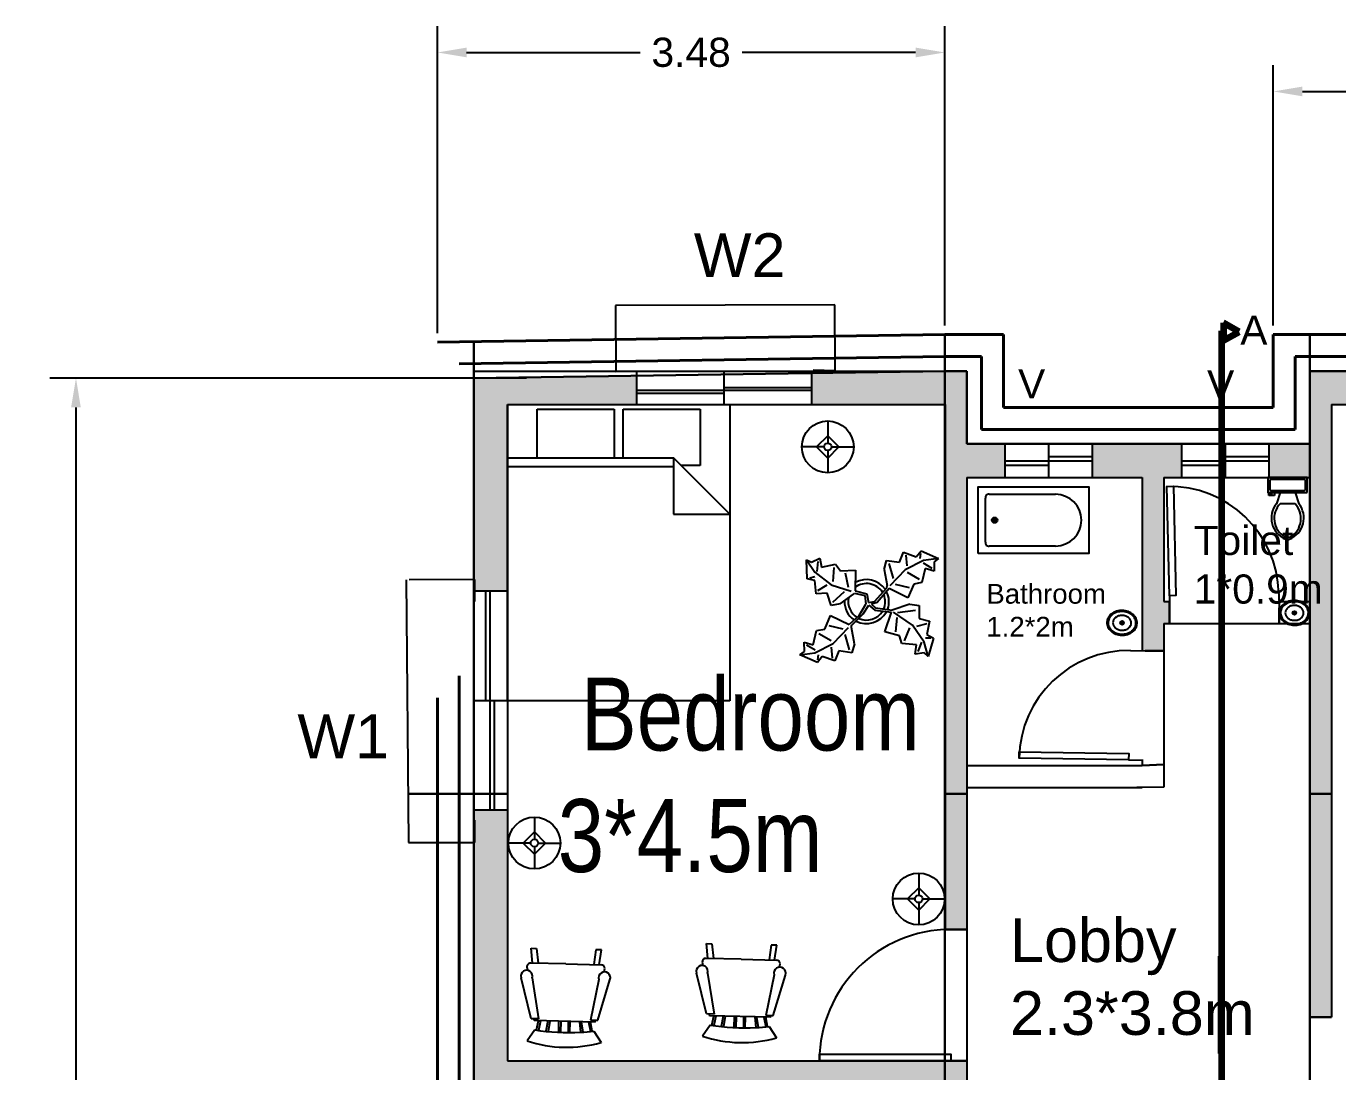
# Model space of a CAD drawing. Header units: metres. Extents: x 1887 to 3798, y 1851 to 3726.
# Drawn here: x 1890.59 to 1899.58, y 1860.03 to 1867.2 of the extents above; entities that cross this region are included whole.
import ezdxf

# ---------------------------------------------------------------- set-up
doc = ezdxf.new("R2010")
doc.units = ezdxf.units.M
doc.header["$LTSCALE"] = 0.6
doc.linetypes.add('HIDDENX2', pattern=[19.05, 12.7, -6.35])
doc.layers.get('0').update_dxf_attribs({"color": 252})
doc.layers.get('defpoints').update_dxf_attribs({"color": 9})
doc.layers.add('chajja', color=3, linetype='Continuous')
doc.layers.add('furniture', color=1, linetype='Continuous')
for name, color, linetype, plot in [('dim', 21, 'Continuous', False), ('door', 4, 'Continuous', False), ('hatch', 255, 'Continuous', False), ('stairs', 80, 'Continuous', False), ('text', 2, 'Continuous', False), ('wall', 7, 'Continuous', False), ('window', 240, 'Continuous', False)]:
    doc.layers.add(name, color=color, linetype=linetype, plot=plot)
doc.styles.get("Standard").update_dxf_attribs({"font": 'arial.ttf'})
doc.dimstyles.get("Standard").update_dxf_attribs({"dimtxt": 0.2, "dimasz": 0.2, "dimexe": 0.18, "dimexo": 0.0625, "dimgap": 0.09, "dimtad": 0, "dimtih": 1, "dimtoh": 1, "dimdsep": 46, "dimtxsty": 'Standard', "dimcen": 0.09, "dimadec": 0, "dimazin": 0, "dimtfac": 1, "dimtofl": 0, "dimtmove": 0, "dimatfit": 3, "dimfxl": 1, "dimtolj": 1, "dimtzin": 0, "dimarcsym": 0})

# ---------------------------------------------------------------- blocks, each defined once
blk = doc.blocks.new('*U3')
for p, q in [((0, 0), (0, -100)), ((900, 0), (900, -100))]:
    blk.add_line(p, q)
blk.add_lwpolyline([(0, 0), (0, 900), (43.75, 900), (43.75, 0)], close=True)
blk.add_arc((0, 0), 900, 0, 90)
blk = doc.blocks.new('*U2')
for p, q in [((0, 0), (0, -100)), ((750, 0), (750, -100))]:
    blk.add_line(p, q)
blk.add_lwpolyline([(0, 0), (0, 750), (43.75, 750), (43.75, 0)], close=True)
blk.add_arc((0, 0), 750, 0, 90)
blk = doc.blocks.new('*U4')
for p, q in [((0, 0), (0, -100)), ((750, 0), (750, -100))]:
    blk.add_line(p, q)
blk.add_lwpolyline([(0, 0), (0, 750), (43.75, 750), (43.75, 0)], close=True)
blk.add_arc((0, 0), 750, 0, 90)
blk = doc.blocks.new('window1.2m')
at = {"layer": 'window'}
for p, q in [((-0.6, 0.2022), (-0.6, -0.0278)), ((0, 0.2022), (0, -0.0278)), ((0.6, 0.2022), (0.6, -0.0278)), ((0, 0.0954), (0.6, 0.0954)), ((-0.6, 0.0754), (0.6, 0.0754)), ((-0.6, 0.0554), (0, 0.0554))]:
    blk.add_line(p, q, dxfattribs=at)
blk = doc.blocks.new('window1.5m')
at = {"layer": 'window'}
for p, q in [((-0.115, 0.75), (0.115, 0.75)), ((-0.03, 0.75), (-0.03, 0)), ((0, 0.75), (0, -0.75)), ((-0.115, 0), (0.115, 0)), ((0.03, 0), (0.03, -0.75)), ((-0.115, -0.75), (0.115, -0.75))]:
    blk.add_line(p, q, dxfattribs=at)
blk = doc.blocks.new('ventilators0.6m')
at = {"layer": 'window'}
for p, q in [((-0.3, 0.145), (-0.3, -0.085)), ((0, 0.145), (0, -0.085)), ((0.3, 0.145), (0.3, -0.085)), ((-0.3, 0.03), (0.3, 0.03)), ((-0.3, 0), (0, 0)), ((0, 0.06), (0.3, 0.06))]:
    blk.add_line(p, q, dxfattribs=at)
blk = doc.blocks.new('*D9')
at = {"layer": 'defpoints', "color": 0, "linetype": 'HIDDENX2', "transparency": 16777216}
for p in [(1890.9315, 1864.7831), (1894.0815, 1864.7831), (1894.8759, 1854.1681)]:
    blk.add_point(p, dxfattribs=at)
at = {"layer": 'dim', "color": 0, "linetype": 'HIDDENX2', "lineweight": -2, "transparency": 16777216}
for p, q in [((1894.019, 1864.7831), (1890.7515, 1864.7831)), ((1890.9315, 1864.5831), (1890.9315, 1859.6677)), ((1890.9315, 1854.3681), (1890.9315, 1859.2835)), ((1894.8134, 1854.1681), (1890.7515, 1854.1681))]:
    blk.add_line(p, q, dxfattribs=at)
at = {"layer": 'dim', "color": 0, "linetype": 'HIDDENX2', "transparency": 16777216}
for points in [[(1890.8981, 1864.5831), (1890.9648, 1864.5831), (1890.9315, 1864.7831)], [(1890.8981, 1854.3681), (1890.9648, 1854.3681), (1890.9315, 1854.1681)]]:
    blk.add_solid(points, dxfattribs=at)
at = {"layer": 'dim', "color": 0, "linetype": 'HIDDENX2', "transparency": 16777216, "insert": (1890.9315, 1859.4756), "char_height": 0.2, "attachment_point": 5}
blk.add_mtext('\\A1;10.62', dxfattribs=at)
blk = doc.blocks.new('*D24')
at = {"layer": 'defpoints', "color": 0, "transparency": 16777216}
for p in [(1904.0193, 1866.7494), (1899.1393, 1865.082), (1904.0193, 1865.082)]:
    blk.add_point(p, dxfattribs=at)
at = {"layer": 'dim', "color": 0, "lineweight": -2, "transparency": 16777216}
for p, q in [((1899.1393, 1865.1445), (1899.1393, 1866.9294)), ((1904.0193, 1865.1445), (1904.0193, 1866.9294)), ((1899.3393, 1866.7494), (1901.2253, 1866.7494)), ((1903.8193, 1866.7494), (1901.9333, 1866.7494))]:
    blk.add_line(p, q, dxfattribs=at)
at = {"layer": 'dim', "color": 0, "transparency": 16777216}
for points in [[(1899.3393, 1866.7827), (1899.3393, 1866.716), (1899.1393, 1866.7494)], [(1903.8193, 1866.7827), (1903.8193, 1866.716), (1904.0193, 1866.7494)]]:
    blk.add_solid(points, dxfattribs=at)
at = {"layer": 'dim', "color": 0, "transparency": 16777216, "insert": (1901.5793, 1866.7494), "char_height": 0.2, "attachment_point": 5}
blk.add_mtext('\\A1;4.88', dxfattribs=at)
blk = doc.blocks.new('*D25')
at = {"layer": 'defpoints', "color": 0, "transparency": 16777216}
for p in [(1896.8874, 1867.0167), (1893.4093, 1865.0294), (1896.8874, 1865.082)]:
    blk.add_point(p, dxfattribs=at)
at = {"layer": 'dim', "color": 0, "lineweight": -2, "transparency": 16777216}
for p, q in [((1893.4093, 1865.0919), (1893.4093, 1867.1967)), ((1896.8874, 1865.1445), (1896.8874, 1867.1967)), ((1893.6093, 1867.0167), (1894.7984, 1867.0167)), ((1896.6874, 1867.0167), (1895.4982, 1867.0167))]:
    blk.add_line(p, q, dxfattribs=at)
at = {"layer": 'dim', "color": 0, "transparency": 16777216}
for points in [[(1893.6093, 1867.0501), (1893.6093, 1866.9834), (1893.4093, 1867.0167)], [(1896.6874, 1867.0501), (1896.6874, 1866.9834), (1896.8874, 1867.0167)]]:
    blk.add_solid(points, dxfattribs=at)
at = {"layer": 'dim', "color": 0, "transparency": 16777216, "insert": (1895.1483, 1867.0167), "char_height": 0.2, "attachment_point": 5}
blk.add_mtext('\\A1;3.48', dxfattribs=at)
blk = doc.blocks.new('Toilet - top')
for p, q in [((9.5, -6), (9.5, -2)), ((-10, -8.5), (-8, -8.5)), ((-10, -9.5), (-10, -8.5)), ((-7, -9.5), (-10, -9.5)), ((-8, -8.5), (-8, -8)), ((-7, -8), (-7, -9.5)), ((-4, -8), (-6, -14)), ((4, -8), (6, -14)), ((4, -14), (-4, -14))]:
    blk.add_line(p, q)
blk.add_lwpolyline([(10.5, -8), (10.5, 0), (-10.5, 0), (-10.5, -8)], close=True)
for points in [[(-9.5, -2), (-9.5, -6)], [(8.5, -1), (-8.5, -1)], [(-8.5, -7), (8.5, -7)]]:
    blk.add_lwpolyline(points)
for centre, radius, start, end in [((-8.62, -1.88), 0.884, 81.8699, 188.1301), ((-8.62, -6.12), 0.884, 171.8699, 278.1301), ((8.62, -1.88), 0.884, 351.8699, 98.1301), ((8.62, -6.12), 0.884, 261.8699, 8.1301), ((3.52, -21.58), 12.17, 141.46911, 247.97143), ((4.2, -21.82), 11.33, 136.36773, 238.94682), ((-3.52, -21.58), 12.17, 292.02843, 38.53071), ((-4.2, -21.82), 11.33, 301.05301, 43.63209), ((0, -27.88), 4, 245.73182, 294.26817), ((0, -29), 4, 254.86053, 285.13947)]:
    blk.add_arc(centre, radius, start, end)
blk = doc.blocks.new('Bath Tub - 26 x 60 in.')
for p, q in [((8, -18), (10, -18)), ((9, -17), (9, -19))]:
    blk.add_line(p, q)
blk.add_lwpolyline([(0, -36), (0, 0), (60, 0), (60, -36)], close=True)
for points in [[(4, -30), (4, -6)], [(6, -4), (42, -4)], [(42, -32), (6, -32)]]:
    blk.add_lwpolyline(points)
for radius in [1.5, 1]:
    blk.add_circle((9, -18), radius)
for centre, radius, start, end in [((5.75, -5.75), 1.77, 81.8699, 188.1301), ((42, -18), 14, 270, 90), ((5.75, -30.25), 1.77, 171.8699, 278.1301)]:
    blk.add_arc(centre, radius, start, end)
blk = doc.blocks.new('Sink - Oval top')
for p, q in [((-1, 0), (1, 0)), ((0, 1), (0, -1))]:
    blk.add_line(p, q)
at = {"linetype": 'Continuous'}
for points in [[(-12.2, 0.4, 0.117634), (-11.5, -3.4, 0.104469), (-8.9, -6.8, 0.090016), (-5.1, -9.1, 0.08192), (-0.3, -10, 0.08192), (4.5, -9.4, 0.090016), (8.4, -7.4, 0.104469), (11.2, -4.1, 0.117634), (12.2, -0.4, 0.117634), (11.5, 3.4, 0.104469), (8.9, 6.8, 0.090016), (5.1, 9.1, 0.08192), (0.3, 10, 0.08192), (-4.5, 9.4, 0.090016), (-8.4, 7.4, 0.104469), (-11.2, 4.1, 0.117634)], [(-11.3, 0.2, 0.118622), (-10.5, -3.3, 0.104678), (-8.1, -6.4, 0.089562), (-4.5, -8.4, 0.081185), (-0.1, -9.2, 0.081185), (4.3, -8.5, 0.089562), (7.9, -6.6, 0.104678), (10.4, -3.5, 0.118622), (11.3, -0.2, 0.118622), (10.5, 3.3, 0.104678), (8.1, 6.4, 0.089562), (4.5, 8.4, 0.081185), (0.1, 9.2, 0.081185), (-4.3, 8.5, 0.089562), (-7.9, 6.6, 0.104678), (-10.4, 3.5, 0.118622)], [(-7.4, 0.1, 0.118283), (-6.9, -2.2, 0.104607), (-5.3, -4.2, 0.089718), (-3, -5.5, 0.081436), (-0.1, -6, 0.081436), (2.8, -5.6, 0.089718), (5.2, -4.3, 0.104607), (6.9, -2.3, 0.118283), (7.4, -0.1, 0.118283), (6.9, 2.2, 0.104607), (5.3, 4.2, 0.089718), (3, 5.5, 0.081436), (0.1, 6, 0.081436), (-2.8, 5.6, 0.089718), (-5.2, 4.3, 0.104607), (-6.9, 2.3, 0.118283)]]:
    blk.add_lwpolyline(points, format="xyb", close=True, dxfattribs=at)
for radius in [1.5, 1]:
    blk.add_circle((0, 0), radius)
blk = doc.blocks.new('Bed - Queen')
at = {"linetype": 'Continuous'}
for p, q in [((0, -80.00003), (0, 0)), ((0, 0), (59.99999, 0)), ((59.99999, 0), (59.99999, -80.00003)), ((7.99999, -1.2), (28.79998, -1.2)), ((7.99999, -14.4), (7.99999, -1.2)), ((28.79998, -1.2), (28.79998, -14.4)), ((31.19999, -1.2), (51.99999, -1.2)), ((31.19999, -14.4), (31.19999, -1.2)), ((51.99999, -1.2), (51.99999, -16.4)), ((0, -14.4), (44.8, -14.4)), ((44.8, -16.8), (0, -16.8)), ((59.99999, -29.6), (44.8, -14.4)), ((44.8, -14.4), (44.8, -29.6)), ((51.99999, -16.4), (46.79936, -16.4)), ((44.8, -29.6), (59.99999, -29.6)), ((59.99999, -80.00003), (0, -80.00003))]:
    blk.add_line(p, q, dxfattribs=at)
blk = doc.blocks.new('Lamp - Table')
at = {"linetype": 'Continuous'}
for p, q in [((0, 7), (0, 1)), ((-1, 0), (-7, 0)), ((0, 3), (-3, 0)), ((-3, 0), (0, -3)), ((3, 0), (0, 3)), ((0, -3), (3, 0)), ((1, 0), (7, 0)), ((0, -1), (0, -7))]:
    blk.add_line(p, q, dxfattribs=at)
for radius in [7, 1]:
    blk.add_circle((0, 0), radius, dxfattribs=at)
blk = doc.blocks.new('Chair - Rocking')
at = {"linetype": 'Continuous'}
for p, q in [((-8, -4.5), (-10, -1.5)), ((8, -4.5), (10, -1.5)), ((-8.23428, -6.99939), (-8.3093, -7.47958)), ((-8.23041, -7), (8.23915, -7)), ((-7.5, -4.5), (-7, -7)), ((-6.5, -7), (-7.02225, -4.43)), ((-4.5, -7), (-4.96674, -4.19951)), ((-4, -7), (-4.40532, -4.16272)), ((-1.5, -4.05012), (-1.5, -7)), ((-1, -7), (-1, -4.05012)), ((1, -7), (1, -4.04655)), ((1.5, -4.05012), (1.5, -7)), ((4, -7), (4.40187, -4.18694)), ((4.5, -7), (4.96761, -4.19437)), ((6.5, -7), (7, -4.4057)), ((7.5, -4.5), (7, -7)), ((8.31071, -7.48854), (8.23449, -7.00073)), ((-9, -7.5), (-12, -18.49999)), ((-7, -7.5), (-9, -7.5)), ((-9, -18.49999), (-7, -7.5)), ((7, -7.5), (9, -7.5)), ((9, -18.49999), (7, -7.5)), ((9, -7.5), (12, -18.49999)), ((-10.36644, -20.64523), (-10.5, -21.49999)), ((10.5, -21.49999), (10.3575, -20.58798)), ((-9, -22.49999), (-9.5, -26.49999)), ((0, -22.49999), (-9.5, -22.49999)), ((-8, -26.49999), (-7.5, -22.49999)), ((0, -22.49999), (9.5, -22.49999)), ((8, -26.49999), (7.5, -22.49999)), ((9, -22.49999), (9.5, -26.49999)), ((-9.5, -26.49999), (-8, -26.49999)), ((9.5, -26.49999), (8, -26.49999))]:
    blk.add_line(p, q, dxfattribs=at)
for centre, radius, start, end in [((0, -34.08333), 34.08333, 72.93847, 107.0615), ((0, -68.25004), 64.25, 93.92211, 97.15267), ((0, -68.25004), 64.25, 82.84733, 93.92211), ((-10.5, -18.99999), 1.58114, 161.5651, 18.43495), ((10.5, -18.99999), 1.58114, 161.5651, 18.43495), ((-9.5, -21.49999), 1, 180, 270), ((9.5, -21.49999), 1, 270, 0)]:
    blk.add_arc(centre, radius, start, end, dxfattribs=at)
blk = doc.blocks.new('Plant - Rubber or Philodendron')
at = {"linetype": 'Continuous'}
for p, q in [((-16.2005, 11.4774), (-13.9899, 8.1064)), ((-16.2005, 11.4774), (-14.8639, 10.7964)), ((-16.0159, 6.3329), (-16.2005, 11.4774)), ((-14.8639, 10.7964), (-12.6195, 11.8975)), ((-13.3174, 8.325), (-13.0735, 11.0065)), ((-12.6195, 11.8975), (-12.1909, 9.4345)), ((4.6914, 8.8812), (5.3859, 11.2828)), ((5.3859, 11.2828), (8.8871, 10.7908)), ((8.8871, 10.7908), (9.9809, 13.4933)), ((9.9809, 13.4933), (13.3837, 12.301)), ((15.3859, 11.3055), (10.3916, 8.7942)), ((10.5828, 12.6946), (10.8893, 9.7953)), ((13.3837, 12.301), (14.68, 13.9039)), ((14.5816, 13.2037), (14.3848, 11.8033)), ((14.68, 13.9039), (19.3848, 11.8146)), ((19.3848, 11.8146), (15.3859, 11.3055)), ((19.3848, 11.8146), (18.1868, 10.9119)), ((18.1868, 10.9119), (18.1925, 8.4119)), ((-13.9899, 8.1064), (-9.5434, 4.7185)), ((-12.1909, 9.4345), (-8.3829, 10.3)), ((-8.8369, 9.409), (-9.0894, 5.6095)), ((-8.3829, 10.3), (-7.0549, 8.501)), ((-7.0549, 8.501), (-3.0284, 8.6941)), ((-4.8529, 4.012), (-5.7184, 7.82)), ((-3.0284, 8.6941), (-3.0709, 3.1041)), ((4.6914, 8.8812), (5.5014, 4.4831)), ((5.9878, 10.4842), (7.1971, 6.3869)), ((10.3916, 8.7942), (6.2847, 4.4028)), ((14.2977, 6.1031), (10.9934, 7.9956)), ((15.7909, 9.1065), (14.8995, 5.3044)), ((15.2875, 10.6053), (17.5907, 9.2105)), ((18.1925, 8.4119), (15.7909, 9.1065)), ((-14.0069, 5.8704), (-16.0159, 6.3329)), ((-15.3434, 6.5514), (-13.9984, 6.9884)), ((-13.5868, 2.2894), (-14.0069, 5.8704)), ((-13.1329, 3.1804), (-10.6614, 4.727)), ((-9.5434, 4.7185), (-4.1917, 2.9888)), ((2.1141, 0.2298), (5.4346, 3.9146)), ((6.1032, 3.6844), (2.8262, -0.031)), ((5.4346, 3.9146), (5.5014, 4.4831)), ((11.1089, 1.1958), (6.1032, 3.6844)), ((7.7005, 4.8881), (11.5025, 3.9967)), ((12.7005, 4.8994), (11.1089, 1.1958)), ((14.8995, 5.3044), (12.7005, 4.8994)), ((-10.6784, 2.491), (-13.5868, 2.2894)), ((-9.5858, -0.8715), (-10.6784, 2.491)), ((-9.1318, 0.0195), (-5.9793, 2.9025)), ((-7.1228, -0.443), (-3.5248, 2.2131)), ((-3.5248, 2.2131), (-3.3011, 2.4355)), ((-3.3011, 2.4355), (-0.5306, 1.7947)), ((-3.0709, 3.1041), (0.0797, 2.3163)), ((-0.5306, 1.7947), (-0.2255, -0.5527)), ((-0.5306, 1.7947), (-0.5306, 1.7947)), ((0.0797, 2.3163), (0.4866, -0.031)), ((0.4866, -0.031), (2.1141, 0.2298)), ((-7.1228, -0.443), (-9.5858, -0.8715)), ((-4.0579, -6.2781), (-0.9375, -3.1608)), ((-2.019, -3.6148), (-0.2255, -0.5527)), ((-0.9375, -3.1608), (0.5883, -0.8135)), ((0.5883, -0.8135), (2.2447, -2.0916)), ((2.8262, -0.031), (1.3003, -0.5527)), ((1.3003, -0.5527), (2.4193, -1.4655)), ((2.2447, -2.0916), (6.7108, -2.6626)), ((2.4193, -1.4655), (6.895, -2.1175)), ((4.943, -7.9659), (6.7108, -2.6626)), ((11.6605, -0.5413), (6.895, -2.1175)), ((12.3677, -6.1981), (7.219, -2.6772)), ((8.3544, -2.7453), (13.1973, -2.1704)), ((11.6605, -0.5413), (14.1354, -0.8948)), ((14.1354, -0.8948), (14.1354, -4.4304)), ((-11.3237, -7.2629), (-9.7321, -3.5593)), ((-6.3237, -7.2516), (-10.1257, -6.3602)), ((-9.7321, -3.5593), (-4.7264, -6.0479)), ((-9.0148, -11.1577), (-4.9047, -6.8122)), ((-2.019, -3.6148), (-4.7264, -6.0479)), ((-4.1246, -6.8466), (-4.0579, -6.2781)), ((-3.3146, -11.2447), (-4.1246, -6.8466)), ((8.125, -4.0768), (7.7715, -7.9659)), ((10.2463, -10.4408), (11.6605, -6.9053)), ((15.5496, -10.7943), (12.3677, -6.1981)), ((16.2567, -5.8446), (13.4283, -6.5517)), ((14.1354, -4.4304), (16.9638, -5.1375)), ((16.9638, -5.1375), (16.2567, -8.673)), ((-14.4141, -11.4699), (-13.5228, -7.6679)), ((-13.5228, -7.6679), (-11.3237, -7.2629)), ((-12.921, -8.4665), (-9.6166, -10.359)), ((-4.611, -12.8477), (-5.8203, -8.7504)), ((8.8321, -9.0266), (4.943, -7.9659)), ((9.5392, -11.1479), (8.8321, -9.0266)), ((17.3174, -9.7337), (15.9032, -9.7337)), ((16.2567, -8.673), (18.0245, -9.7337)), ((18.0245, -9.7337), (16.6103, -14.6834)), ((-18.008, -14.1781), (-16.8101, -13.2754)), ((-18.008, -14.1781), (-14.0091, -13.669)), ((-16.8157, -10.7754), (-14.4141, -11.4699)), ((-16.8101, -13.2754), (-16.8157, -10.7754)), ((-13.9107, -12.9688), (-16.2139, -11.574)), ((-14.0091, -13.669), (-9.0148, -11.1577)), ((-9.206, -15.0581), (-9.5126, -12.1588)), ((-7.5103, -13.1543), (-8.6042, -15.8568)), ((-4.0092, -13.6463), (-7.5103, -13.1543)), ((-3.3146, -11.2447), (-4.0092, -13.6463)), ((13.4283, -11.5015), (9.5392, -11.1479)), ((13.0748, -13.9763), (13.4283, -11.5015)), ((15.5496, -13.6228), (13.0748, -13.9763)), ((14.8425, -10.7943), (13.7819, -13.2692)), ((16.6103, -14.6834), (15.5496, -10.7943)), ((16.6103, -14.6834), (15.5496, -13.6228)), ((-13.3032, -16.2674), (-18.008, -14.1781)), ((-12.0069, -14.6645), (-13.3032, -16.2674)), ((-13.2048, -15.5672), (-13.008, -14.1668)), ((-8.6042, -15.8568), (-12.0069, -14.6645))]:
    blk.add_line(p, q, dxfattribs=at)
for centre, radius, start, end in [((0, 0), 6.1275, 34.37569, 120.1028), ((-0.0601, -0.2075), 5.2461, 33.82192, 124.9414), ((0.0308, 0.1664), 6, 178.6147, 235.1169), ((0.0308, 0.1664), 5, 168.1647, 238.6725), ((-0.2664, 0.1682), 5.2775, 338.4094, 20.03007), ((-0.098, 0.1364), 6.1288, 341.2017, 26.09184), ((-0.0234, 0.3825), 6.1492, 242.5812, 331.2714), ((-0.1102, 0.4886), 5.2883, 247.3711, 327.472)]:
    blk.add_arc(centre, radius, start, end, dxfattribs=at)

msp = doc.modelspace()

# ---------------------------------------------------------------- hatches: boundary and pattern name
at = {"layer": 'hatch', "linetype": 'HIDDENX2', "lineweight": 30}
h = msp.add_hatch(color=256, dxfattribs=at)
h.dxf.hatch_style = 1
h.paths.add_polyline_path([(1894.7733, 1855.452), (1893.8893, 1855.452), (1893.8893, 1857.5989), (1893.6593, 1857.5989), (1893.6593, 1855.222), (1894.7733, 1855.222)])
h.paths.add_polyline_path([(1903.7689, 1859.0794), (1903.7618, 1859.0795), (1903.7636, 1859.2197), (1903.5393, 1859.2197), (1903.5393, 1858.602), (1900.5643, 1858.602), (1900.5643, 1858.4964), (1900.5643, 1858.375), (1903.5393, 1858.375), (1903.7688, 1858.375)])
h.paths.add_polyline_path([(1893.8893, 1861.824), (1893.6593, 1861.824), (1893.6593, 1859.2488), (1893.6617, 1859.2488), (1893.6615, 1859.2388), (1893.6593, 1859.2388), (1893.6593, 1859.0989), (1893.8893, 1859.0989), (1893.8893, 1859.952), (1896.8893, 1859.952), (1897.0393, 1859.952), (1897.0393, 1860.103), (1896.0278, 1860.103), (1893.8893, 1860.102)])
h.paths.add_polyline_path([(1893.8893, 1864.102), (1893.8893, 1864.602), (1894.7733, 1864.602), (1894.7733, 1864.8), (1893.6593, 1864.7831), (1893.6593, 1863.4023), (1893.6649, 1863.4023), (1893.6654, 1863.324), (1893.8893, 1863.324)])
h.paths.add_polyline_path([(1897.0393, 1864.832), (1896.8893, 1864.832), (1895.9733, 1864.8182), (1895.9733, 1864.602), (1896.8893, 1864.602), (1896.8893, 1861.0022, -0.010708), (1896.9278, 1861.003), (1897.0393, 1861.003), (1897.0393, 1864.102), (1897.2982, 1864.102), (1897.2982, 1864.332), (1897.0393, 1864.332)])
h.paths.add_polyline_path([(1898.509, 1864.332), (1897.8982, 1864.332), (1897.8982, 1864.102), (1898.2393, 1864.102), (1898.2393, 1863.2519), (1898.2393, 1863.1398), (1898.2393, 1863.1167), (1898.2393, 1863.1019), (1898.2393, 1862.914), (1898.26, 1862.9137), (1898.3893, 1862.9137), (1898.3893, 1863.1019), (1898.4275, 1863.1019), (1898.4275, 1863.2519), (1898.3893, 1863.2519), (1898.3893, 1864.102), (1898.509, 1864.102)])
h.paths.add_polyline_path([(1903.7693, 1864.832), (1899.3893, 1864.832), (1899.3893, 1864.332), (1899.109, 1864.332), (1899.109, 1864.102), (1899.3893, 1864.102), (1899.3893, 1860.402), (1899.5393, 1860.402), (1899.5393, 1864.602), (1903.5393, 1864.602), (1903.5393, 1864.4532), (1903.7362, 1864.4532), (1903.7356, 1864.5651), (1903.7693, 1864.5653)])
h.paths.add_polyline_path([(1903.7692, 1862.9532), (1903.5393, 1862.9532), (1903.5393, 1860.7197), (1903.769, 1860.7197)], flags=17)
h.paths.add_polyline_path([(1897.0168, 1863.3026), (1898.3381, 1863.3026), (1898.3381, 1864.0489), (1897.0168, 1864.0489)], flags=9)

# ---------------------------------------------------------------- linework, layer by layer
at = {"linetype": 'HIDDENX2', "lineweight": 30}
for p, q in [((1893.6593, 1865.0332), (1893.6593, 1857.446)), ((1896.888, 1865.082), (1896.888, 1855.452)), ((1899.3893, 1865.082), (1899.3893, 1854.222))]:
    msp.add_line(p, q, dxfattribs=at)
for p, q in [((1893.6593, 1864.832), (1897.0393, 1864.832)), ((1893.6593, 1864.832), (1893.6593, 1855.222)), ((1893.8893, 1864.832), (1896.8893, 1864.832)), ((1897.0393, 1864.832), (1897.0393, 1864.332)), ((1899.3893, 1864.832), (1899.3893, 1864.332)), ((1899.3893, 1864.832), (1903.7693, 1864.832)), ((1893.8893, 1864.602), (1896.8893, 1864.602)), ((1893.8893, 1864.602), (1893.8893, 1864.102)), ((1896.8893, 1864.602), (1896.8893, 1861.002)), ((1899.5393, 1864.602), (1899.5393, 1860.402)), ((1899.5393, 1864.602), (1903.5393, 1864.602)), ((1897.0393, 1864.332), (1899.3893, 1864.332)), ((1893.8893, 1864.102), (1893.8893, 1860.102)), ((1897.0393, 1864.102), (1898.2393, 1864.102)), ((1897.0393, 1864.102), (1897.0393, 1854.452)), ((1898.2393, 1864.102), (1898.2393, 1863.2519)), ((1898.3893, 1864.102), (1898.3893, 1863.2519)), ((1898.3893, 1864.102), (1899.3893, 1864.102)), ((1899.3893, 1864.102), (1899.3893, 1860.402)), ((1898.2393, 1863.2519), (1898.2393, 1863.1398)), ((1898.3893, 1863.2519), (1898.4275, 1863.2519)), ((1899.1777, 1863.2519), (1899.3893, 1863.2519)), ((1898.2393, 1863.158), (1898.2393, 1863.1167)), ((1898.2393, 1863.1167), (1898.2393, 1863.1019)), ((1898.2393, 1863.1019), (1898.2393, 1862.914)), ((1898.2393, 1863.1019), (1898.2393, 1863.1019)), ((1898.3893, 1863.1019), (1899.3893, 1863.1019)), ((1898.3893, 1863.1019), (1898.3893, 1862.1269)), ((1898.2393, 1862.1639), (1898.2393, 1862.1269)), ((1898.3893, 1862.1351), (1898.3893, 1861.9789)), ((1897.0393, 1862.1269), (1898.2393, 1862.1269)), ((1897.0393, 1861.9769), (1898.2393, 1861.9769)), ((1898.2393, 1861.9769), (1898.2032, 1861.9769)), ((1898.3893, 1861.9789), (1898.2393, 1861.9769)), ((1898.3893, 1861.9789), (1898.3893, 1861.9789)), ((1893.8893, 1860.102), (1896.8893, 1860.102))]:
    msp.add_line(p, q)
at = {"color": 5, "linetype": 'HIDDENX2', "lineweight": 40}
msp.add_lwpolyline([(1899.1393, 1865.082), (1904.0193, 1865.082), (1904.0186, 1855.122), (1899.8693, 1855.122), (1899.8693, 1853.972), (1896.5597, 1853.972), (1896.5581, 1854.972), (1893.4093, 1854.972), (1893.4093, 1865.0294), (1896.8874, 1865.082), (1897.2893, 1865.082), (1897.2893, 1864.582), (1899.1393, 1864.582)], close=True, dxfattribs=at)
at = {"layer": 'chajja', "linetype": 'HIDDENX2'}
msp.add_lwpolyline([(1893.6658, 1863.2524), (1893.6649, 1863.4023), (1893.2149, 1863.3995)], dxfattribs=at)
at = {"layer": 'hatch', "linetype": 'HIDDENX2', "lineweight": 30}
for p, q in [((1898.4275, 1863.2519), (1898.4275, 1863.1019)), ((1899.1787, 1863.2074), (1899.1787, 1863.1019)), ((1898.26, 1862.9137), (1898.3893, 1862.9137)), ((1898.2393, 1862.1269), (1898.3893, 1862.1351)), ((1893.2076, 1861.9339), (1893.8893, 1861.9339)), ((1896.888, 1861.9339), (1897.0393, 1861.9339)), ((1899.3893, 1861.9339), (1899.5393, 1861.9339)), ((1896.8893, 1861.0022), (1897.0393, 1861.0022)), ((1899.5393, 1860.402), (1899.3893, 1860.402)), ((1896.0278, 1860.103), (1897.0393, 1860.103))]:
    msp.add_line(p, q, dxfattribs=at)
at = {"layer": 'wall', "color": 1, "linetype": 'HIDDENX2', "lineweight": 90}
for p, q in [((1898.784, 1865.1069), (1898.784, 1853.1461)), ((1898.7807, 1860.8201), (1898.7807, 1860.1531))]:
    msp.add_line(p, q, dxfattribs=at)
at = {"layer": 'wall', "linetype": 'HIDDENX2'}
for points in [[(1895.9855, 1864.8408), (1896.1364, 1864.8364), (1896.1345, 1865.287), (1894.6304, 1865.2805), (1894.6323, 1864.8299), (1894.7856, 1864.8306)], [(1893.1954, 1863.3994), (1893.2104, 1861.5995), (1893.6658, 1861.5995), (1893.6658, 1861.7524)]]:
    msp.add_lwpolyline(points, dxfattribs=at)
at = {"layer": 'wall', "color": 1, "linetype": 'HIDDENX2', "lineweight": 90}
msp.add_lwpolyline([(1898.9059, 1865.1022), (1898.799, 1865.1639), (1898.799, 1865.0405)], close=True, dxfattribs=at)
at = {"layer": 'wall', "linetype": 'HIDDENX2', "lineweight": 40}
msp.add_lwpolyline([(1899.7193, 1855.272), (1899.7193, 1854.122), (1896.7094, 1854.122), (1896.7079, 1855.122), (1893.5593, 1855.122), (1893.5593, 1864.8816), (1896.8885, 1864.932), (1897.1393, 1864.932), (1897.1393, 1864.432), (1899.2893, 1864.432), (1899.2893, 1864.932), (1903.8693, 1864.932), (1903.8688, 1858.275)], dxfattribs=at)
at = {"layer": 'wall', "linetype": 'HIDDENX2', "lineweight": 30}
for points in [[(1893.6593, 1857.446), (1893.6593, 1864.7831), (1896.8893, 1864.832), (1897.0393, 1864.832), (1897.0393, 1864.332), (1899.3893, 1864.332), (1899.3893, 1864.832)], [(1899.3893, 1864.832), (1903.7693, 1864.832), (1903.7686, 1855.372)]]:
    msp.add_lwpolyline(points, dxfattribs=at)

# ---------------------------------------------------------------- block references
at = {"layer": 'door', "xscale": 0.001, "yscale": 0.001, "zscale": 0.001, "rotation": 1.238251520500629}
msp.add_blockref('*U4', (1898.4267, 1863.2912), dxfattribs=at)
at = {"layer": 'door', "color": 4, "xscale": 0.001, "yscale": 0.001, "zscale": 0.001}
for name, p, rotation in [('*U2', (1898.1473, 1862.1655), 89.0291642692287), ('*U3', (1896.9278, 1860.103), 90)]:
    msp.add_blockref(name, p, dxfattribs=dict(at, rotation=rotation))
at = {"layer": 'furniture'}
for name, p, xscale, yscale, zscale in [('Bed - Queen', (1893.8893, 1864.602), 0.0254, 0.0254, 0.0254), ('Lamp - Table', (1896.0851, 1864.312), 0.0254, 0.0254, 0.0254), ('Bath Tub - 26 x 60 in.', (1897.1152, 1864.0374), 0.01265639330054607, 0.01265639330054607, 0.01265639330054607), ('Toilet - top', (1899.2373, 1864.102), 0.01286679274640049, 0.01286679274640049, 0.01286679274640049), ('Plant - Rubber or Philodendron', (1896.3516, 1863.2467), 0.0254, 0.0254, 0.0254), ('Sink - Oval top', (1899.2843, 1863.1738), 0.008461850178325767, 0.008461850178325767, 0.008461850178325767), ('Sink - Oval top', (1898.1024, 1863.1057), 0.008461850178325767, 0.008461850178325767, 0.008461850178325767), ('Lamp - Table', (1894.0742, 1861.5957), 0.0254, 0.0254, 0.0254), ('Lamp - Table', (1896.7087, 1861.2122), 0.0254, 0.0254, 0.0254)]:
    msp.add_blockref(name, p, dxfattribs=dict(at, xscale=xscale, yscale=yscale, zscale=zscale))
at = {"layer": 'furniture', "xscale": 0.0254, "yscale": 0.0254, "zscale": 0.0254, "rotation": 178.6660879084425}
for p in [(1894.2767, 1860.1951), (1895.4787, 1860.2275)]:
    msp.add_blockref('Chair - Rocking', p, dxfattribs=at)
at = {"layer": 'wall'}
for name, p in [('ventilators0.6m', (1897.5982, 1864.187)), ('ventilators0.6m', (1898.809, 1864.187)), ('window1.5m', (1893.7693, 1862.574))]:
    msp.add_blockref(name, p, dxfattribs=at)
at = {"layer": 'window'}
msp.add_blockref('window1.2m', (1895.3733, 1864.6248), dxfattribs=at)

# ---------------------------------------------------------------- texts
at = {"layer": 'stairs', "color": 4, "linetype": 'HIDDENX2', "insert": (1898.5933, 1863.7707), "char_height": 0.2, "attachment_point": 1}
msp.add_mtext_dynamic_manual_height_columns('Toilet\\P1*0.9m', width=0.30188, gutter_width=12.5, heights=[0], dxfattribs=at)
at = {"layer": 'text', "linetype": 'HIDDENX2', "attachment_point": 1}
for s, width, gutter_width, heights, insert, char_height in [('W2', 1.632228, 12.5, [0], (1895.1671, 1865.7767), 0.3), ('V ', 0.236586, 12.5, [0], (1897.3898, 1864.8446), 0.2), ('V', 0.432018, 12.5, [0], (1898.6854, 1864.8364), 0.2), ('Bathroom\\P1.2*2m', 0.948257, 8.4603, [0.8455], (1897.1722, 1863.3723), 0.13536), ('{\\fArial Narrow|b0|i0|c0|p34; Bedroom\\P3*4.5m }', 2.5, 12.5, [0], (1894.2341, 1862.7302), 0.5), ('W1', 2.436145, 12.5, [0], (1892.4499, 1862.4773), 0.3), ('Lobby\\P2.3*3.8m', 1.212636, 12.5, [0], (1897.3344, 1861.0799), 0.3)]:
    msp.add_mtext_dynamic_manual_height_columns(s, width=width, gutter_width=gutter_width, heights=heights, dxfattribs=dict(at, insert=insert, char_height=char_height))
at = {"layer": 'wall', "color": 1, "linetype": 'HIDDENX2', "lineweight": 90, "insert": (1898.913, 1865.2124), "char_height": 0.2, "attachment_point": 1}
msp.add_mtext_dynamic_manual_height_columns('{\\C2;A}', width=0.2202, gutter_width=12.5, heights=[0], dxfattribs=at)

# ---------------------------------------------------------------- dimensions: what is measured, and where the dimension line sits
at = {"layer": 'dim'}
for base, p1, p2, picture, middle in [((1896.8874, 1867.0167), (1893.4093, 1865.0294), (1896.8874, 1865.082), '*D25', (1895.1483, 1867.0167)), ((1904.0193, 1866.7494), (1899.1393, 1865.082), (1904.0193, 1865.082), '*D24', (1901.5793, 1866.7494))]:
    dim = msp.add_linear_dim(base=base, p1=p1, p2=p2, dimstyle='Standard', dxfattribs=at)
    dim.commit()
    dim.dimension.update_dxf_attribs({"geometry": picture, "text_midpoint": middle})
at = {"layer": 'dim', "linetype": 'HIDDENX2'}
dim = msp.add_linear_dim(base=(1890.93145, 1864.78314), p1=(1894.87592, 1854.16811), p2=(1894.08145, 1864.78314), angle=270, dimstyle='Standard', dxfattribs=at)
dim.commit()
dim.dimension.update_dxf_attribs({"geometry": '*D9', "text_midpoint": (1890.93145, 1859.47562)})

doc.saveas('drawing.dxf')
